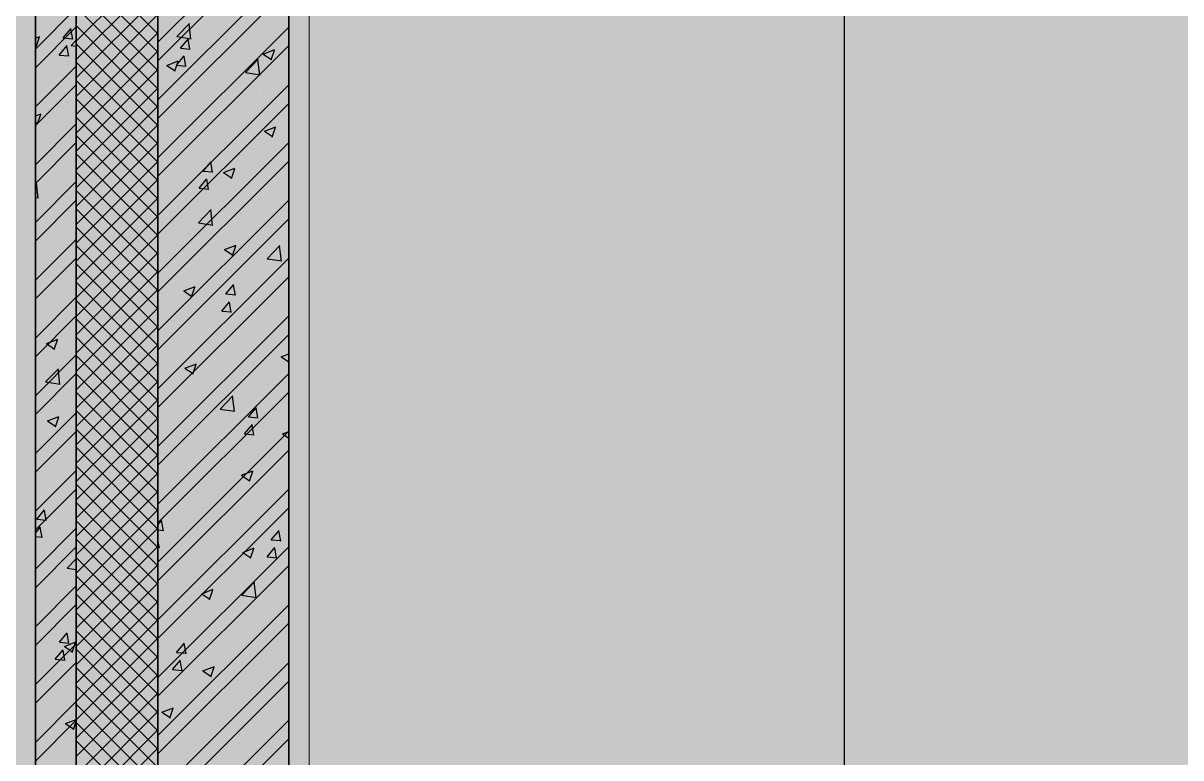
# Model space of a CAD drawing. Header units: inches. Extents: x 143994 to 247866, y 243815 to 272761.
# Drawn here: x 230213 to 231630, y 250216 to 251116 of the extents above; entities that cross this region are included whole.
import ezdxf

# ---------------------------------------------------------------- set-up
doc = ezdxf.new("R2010")
doc.units = ezdxf.units.IN
doc.header["$LTSCALE"] = 1000
doc.header["$MEASUREMENT"] = 0
doc.layers.get('DEFPOINTS').update_dxf_attribs({"color": 62})
for name, color, linetype in [('0-建筑1F', 127, 'Continuous'), ('0-建筑2F', 127, 'Continuous'), ('A-Wall-Patn', 255, 'Continuous'), ('PUB_HATCH', 8, 'Continuous'), ('厨卫', 44, 'Continuous')]:
    doc.layers.add(name, color=color, linetype=linetype)
doc.layers.add('A-Wall', color=254, linetype='Continuous', lineweight=35)
doc.layers.add('W-保温层', color=8, linetype='Continuous', lineweight=13)

# ---------------------------------------------------------------- blocks, each defined once
blk = doc.blocks.new('144')
at = {"layer": 'A-Wall', "color": 127}
for p, q in [((645986.9, -390150.3), (645986.9, -387950.3)), ((645826.9, -388110.3), (645826.9, -390310.3)), ((645726.9, -390410.3), (645726.9, -388210.3)), ((645676.9, -388260.3), (645676.9, -390460.3))]:
    blk.add_line(p, q, dxfattribs=at)
at = {"layer": 'PUB_HATCH', "color": 127, "linetype": 'Continuous'}
for p, q in [((645826.9, -389064), (645986.9, -388904)), ((645826.9, -389134.7), (645986.9, -388974.7)), ((645676.9, -389072.6), (645726.9, -389022.6)), ((645826.9, -389205.5), (645986.9, -389045.5)), ((645849.8, -389057.3), (645865.4, -389041)), ((645867.3, -389060.4), (645865.1, -389041.4)), ((645849.8, -389057.3), (645867.6, -389060)), ((645873.5, -389060.7), (645873.5, -389060.7)), ((645901.8, -389054.3), (645901.8, -389054.3)), ((645706, -389079.8), (645715.7, -389068.3)), ((645708.3, -389072.9), (645708.3, -389072.9)), ((645717.7, -389081.3), (645715.4, -389068.8)), ((645706, -389079.8), (645718, -389080.8)), ((645837.8, -389092.5), (645851.8, -389087.1)), ((645847.5, -389099.7), (645851.5, -389087.6)), ((645849.5, -389092.3), (645859.1, -389080.8)), ((645861.1, -389093.9), (645858.8, -389081.3)), ((645921.8, -389081.9), (645921.8, -389081.9)), ((645975.5, -389083.4), (645975.5, -389083.4)), ((645676.9, -389143.3), (645726.9, -389093.3)), ((645837.8, -389092.5), (645847.8, -389099.2)), ((645849.5, -389092.3), (645861.4, -389093.4)), ((645871.6, -389098.4), (645871.6, -389098.4)), ((645949.7, -389098.2), (645949.7, -389098.2)), ((645826.9, -389276.2), (645986.9, -389116.2)), ((645857.2, -389104.2), (645857.2, -389104.2)), ((645964, -389108.8), (645964, -389108.8)), ((645833, -389118.2), (645833, -389118.2)), ((645947.2, -389123), (645947.2, -389123)), ((645716.4, -389138.3), (645716.4, -389138.3)), ((645676.9, -389154.2), (645683.8, -389151.6)), ((645679.4, -389164.2), (645683.5, -389152.1)), ((645695.1, -389156.2), (645695.1, -389156.2)), ((645973.1, -389150), (645973.1, -389150)), ((645676.9, -389161.8), (645679.7, -389163.7)), ((645676.9, -389214), (645726.9, -389164)), ((645869.2, -389165), (645869.2, -389165)), ((645957.2, -389173), (645971.2, -389167.6)), ((645957.2, -389173), (645967.1, -389179.7)), ((645966.8, -389180.2), (645970.9, -389168.1)), ((645826.9, -389346.9), (645986.9, -389186.9)), ((645882, -389183.6), (645882, -389183.6)), ((645909.4, -389188.2), (645909.4, -389188.2)), ((645894.6, -389201.9), (645894.6, -389201.9)), ((645944.7, -389195.3), (645944.7, -389195.3)), ((645970.6, -389216.6), (645970.6, -389216.6)), ((645692.5, -389228.5), (645692.5, -389228.5)), ((645676.9, -389284.7), (645726.9, -389234.7)), ((645676.9, -389237.5), (645678.5, -389235.9)), ((645680.4, -389255.2), (645678.2, -389236.2)), ((645866.7, -389231.6), (645866.7, -389231.6)), ((645877.2, -389242.8), (645886.9, -389231.3)), ((645877.2, -389242.8), (645889.2, -389243.8)), ((645888.9, -389244.3), (645886.6, -389231.8)), ((645676.9, -389254.3), (645680.7, -389254.8)), ((645826.9, -389417.6), (645986.9, -389257.6)), ((645876.4, -389285.2), (645891.9, -389269)), ((645893.8, -389288.3), (645891.6, -389269.3)), ((645967.8, -389264.2), (645967.8, -389264.2)), ((645842, -389280.7), (645842, -389280.7)), ((645843.1, -389285.8), (645843.1, -389285.8)), ((645876.4, -389285.2), (645894.1, -389287.9)), ((645892.1, -389274.1), (645892.1, -389274.1)), ((645968.2, -389283.2), (645968.2, -389283.2)), ((645715.7, -389297.4), (645715.7, -389297.4)), ((645864.3, -389298.2), (645864.3, -389298.2)), ((645949.9, -389290.3), (645949.9, -389290.3)), ((645676.9, -389355.5), (645726.9, -389305.5)), ((645885.3, -389312.6), (645885.3, -389312.6)), ((645901.2, -389307.6), (645901.2, -389307.6)), ((645908.5, -389318), (645922.5, -389312.7)), ((645918.2, -389325.2), (645922.2, -389313.2)), ((645826.9, -389488.3), (645986.9, -389328.3)), ((645908.5, -389318), (645918.5, -389324.7)), ((645915.2, -389343.1), (645915.2, -389343.1)), ((645839.4, -389353), (645839.4, -389353)), ((645949.1, -389351.5), (645949.1, -389351.5)), ((645965.8, -389349.7), (645965.8, -389349.7)), ((645832.5, -389371.5), (645832.5, -389371.5)), ((645861.9, -389364.7), (645861.9, -389364.7)), ((645676.9, -389426.2), (645726.9, -389376.2)), ((645696.5, -389382.9), (645696.5, -389382.9)), ((645905, -389393.2), (645914.6, -389381.7)), ((645916.6, -389394.8), (645914.3, -389382.2)), ((645715.8, -389391.5), (645715.8, -389391.5)), ((645826.9, -389559), (645986.9, -389399)), ((645905, -389393.2), (645916.9, -389394.3)), ((645910.1, -389391.9), (645910.1, -389391.9)), ((645862.6, -389421.9), (645862.6, -389421.9)), ((645963.3, -389416.3), (645963.3, -389416.3)), ((645859.5, -389431.3), (645859.5, -389431.3)), ((645908.8, -389441.5), (645908.8, -389441.5)), ((645676.9, -389496.9), (645726.9, -389446.9)), ((645689.4, -389480), (645705, -389463.8)), ((645706.9, -389483.1), (645704.7, -389464.1)), ((645826.9, -389629.7), (645986.9, -389469.7)), ((645859.9, -389463.1), (645873.9, -389457.7)), ((645859.9, -389463.1), (645869.8, -389469.8)), ((645869.5, -389470.3), (645873.6, -389458.2)), ((645689.4, -389480), (645707.2, -389482.8)), ((645936.3, -389484.2), (645936.3, -389484.2)), ((645960.9, -389482.9), (645960.9, -389482.9)), ((645986.3, -389477.6), (645986.3, -389477.6)), ((645857, -389497.9), (645857, -389497.9)), ((645871.1, -389494.1), (645871.1, -389494.1)), ((645902.9, -389513.1), (645918.5, -389496.9)), ((645920.4, -389516.2), (645918.1, -389497.2)), ((645977.9, -389498.6), (645977.9, -389498.6)), ((645699.8, -389512), (645699.8, -389512)), ((645902.9, -389513.1), (645920.7, -389515.9)), ((645676.9, -389567.6), (645726.9, -389517.6)), ((645684.2, -389517.4), (645684.2, -389517.4)), ((645691.8, -389527.6), (645705.8, -389522.2)), ((645691.8, -389527.6), (645701.8, -389534.3)), ((645701.5, -389534.8), (645705.5, -389522.7)), ((645913.3, -389521), (645913.3, -389521)), ((645826.9, -389700.4), (645986.9, -389540.4)), ((645932.7, -389543.6), (645942.4, -389532.2)), ((645944.4, -389545.2), (645942.1, -389532.7)), ((645979.2, -389543.6), (645986.9, -389540.6)), ((645932.7, -389543.6), (645944.7, -389544.7)), ((645933.7, -389556.5), (645933.7, -389556.5)), ((645958.5, -389549.5), (645958.5, -389549.5)), ((645979.2, -389543.6), (645986.9, -389548.8)), ((645854.6, -389564.5), (645854.6, -389564.5)), ((645883.7, -389563.1), (645883.7, -389563.1)), ((645900.6, -389560.8), (645900.6, -389560.8)), ((645676.9, -389638.3), (645726.9, -389588.3)), ((645681.6, -389589.7), (645681.6, -389589.7)), ((645724.6, -389591.3), (645724.6, -389591.3)), ((645831.3, -389595.8), (645831.3, -389595.8)), ((645826.9, -389771.1), (645986.9, -389611.1)), ((645938.1, -389600.3), (645938.1, -389600.3)), ((645948.5, -389604.7), (645948.5, -389604.7)), ((645831.9, -389624.8), (645831.9, -389624.8)), ((645956, -389616.1), (645956, -389616.1)), ((645956.9, -389625.4), (645956.9, -389625.4)), ((645852.2, -389631.1), (645852.2, -389631.1)), ((645881.1, -389635.4), (645881.1, -389635.4)), ((645715.2, -389644.8), (645715.2, -389644.8)), ((645831, -389642), (645831, -389642)), ((645676.9, -389665), (645683.2, -389657.5)), ((645676.9, -389709), (645726.9, -389659)), ((645676.9, -389669.3), (645685.5, -389670)), ((645685.2, -389670.5), (645682.9, -389658)), ((645704.7, -389658.6), (645704.7, -389658.6)), ((645828.7, -389683.1), (645826.9, -389673.5)), ((645826.9, -389841.9), (645986.9, -389681.9)), ((645826.9, -389682.4), (645829, -389682.6)), ((645930.6, -389688.6), (645944.6, -389683.2)), ((645940.2, -389695.8), (645944.3, -389683.7)), ((645953.6, -389682.6), (645953.6, -389682.6)), ((645960.5, -389694.1), (645970.1, -389682.6)), ((645972.1, -389695.6), (645969.8, -389683.1)), ((645685.6, -389693.5), (645685.6, -389693.5)), ((645715.9, -389707.9), (645726.9, -389696.5)), ((645849.7, -389697.6), (645849.7, -389697.6)), ((645908.2, -389694.8), (645908.2, -389694.8)), ((645930.6, -389688.6), (645940.5, -389695.3)), ((645960.5, -389694.1), (645972.4, -389695.1)), ((645715.9, -389707.9), (645726.9, -389709.6)), ((645899.1, -389702.5), (645899.1, -389702.5)), ((645904.2, -389704.3), (645904.2, -389704.3)), ((645828.5, -389714.2), (645828.5, -389714.2)), ((645834.6, -389724.9), (645834.6, -389724.9)), ((645929.4, -389741), (645945, -389724.8)), ((645946.9, -389744.2), (645944.7, -389725.2)), ((645676.9, -389779.7), (645726.9, -389729.7)), ((645941.3, -389729.4), (645941.3, -389729.4)), ((645826.9, -389912.6), (645986.9, -389752.6)), ((645929.4, -389741), (645947.2, -389743.8)), ((645951.2, -389749.2), (645951.2, -389749.2)), ((645847.3, -389764.2), (645847.3, -389764.2)), ((645977.9, -389766.5), (645977.9, -389766.5)), ((645851.6, -389783.2), (645851.6, -389783.2)), ((645676.9, -389850.4), (645726.9, -389800.4)), ((645701.3, -389819.4), (645711, -389807.9)), ((645713, -389821), (645710.7, -389808.4)), ((645725.8, -389799.7), (645725.8, -389799.7)), ((645859.4, -389804.2), (645859.4, -389804.2)), ((645966.1, -389808.7), (645966.1, -389808.7)), ((645701.3, -389819.4), (645713.3, -389820.5)), ((645826.9, -389983.3), (645986.9, -389823.3)), ((645844.8, -389832), (645854.4, -389820.5)), ((645856.4, -389833.5), (645854.1, -389821)), ((645900, -389814.1), (645900, -389814.1)), ((645948.7, -389815.8), (645948.7, -389815.8)), ((645844.8, -389832), (645856.7, -389833)), ((645844.9, -389830.8), (645844.9, -389830.8)), ((645881.9, -389833.6), (645895.9, -389828.3)), ((645881.9, -389833.6), (645891.9, -389840.4)), ((645891.6, -389840.9), (645895.6, -389828.8)), ((645975.4, -389838.8), (645975.4, -389838.8)), ((645925.3, -389845.4), (645925.3, -389845.4)), ((645947.9, -389858), (645947.9, -389858)), ((645676.9, -389921.1), (645726.9, -389871.1)), ((645723.3, -389872), (645723.3, -389872)), ((645831.3, -389878), (645831.3, -389878)), ((645946.3, -389882.4), (645946.3, -389882.4)), ((645713.9, -389898.2), (645726.9, -389893.1)), ((645723.5, -389905.4), (645726.9, -389895.2)), ((645826.9, -390054), (645986.9, -389894)), ((645713.6, -389901.9), (645713.6, -389901.9)), ((645713.9, -389898.2), (645723.8, -389904.9)), ((645714.6, -389898), (645714.6, -389898)), ((645842.4, -389897.4), (645842.4, -389897.4)), ((645872.7, -389924.3), (645872.7, -389924.3)), ((645922.8, -389917.7), (645922.8, -389917.7)), ((645927.2, -389910.9), (645927.2, -389910.9)), ((645862.6, -389933.2), (645862.6, -389933.2)), ((645969.3, -389937.7), (645969.3, -389937.7))]:
    blk.add_line(p, q, dxfattribs=at)
at = {"layer": 'W-保温层', "color": 127}
for p, q in [((646011.9, -390150.3), (646011.9, -382210.3)), ((645826.9, -388110.3), (645826.9, -390310.3)), ((645726.9, -390410.3), (645726.9, -388210.3))]:
    blk.add_line(p, q, dxfattribs=at)
at = {"layer": 'W-保温层', "color": 127, "linetype": 'Continuous'}
for p, q in [((645726.9, -389062.9), (645826.9, -388962.9)), ((645826.9, -389076.3), (645726.9, -388976.3)), ((645726.9, -389107.8), (645826.9, -389007.8)), ((645826.9, -389121.2), (645726.9, -389021.2)), ((645726.9, -389152.7), (645826.9, -389052.7)), ((645826.9, -389166.1), (645726.9, -389066.1)), ((645726.9, -389197.6), (645826.9, -389097.6)), ((645826.9, -389211), (645726.9, -389111)), ((645726.9, -389242.5), (645826.9, -389142.5)), ((645826.9, -389255.9), (645726.9, -389155.9)), ((645726.9, -389287.4), (645826.9, -389187.4)), ((645826.9, -389300.8), (645726.9, -389200.8)), ((645726.9, -389332.3), (645826.9, -389232.3)), ((645826.9, -389345.7), (645726.9, -389245.7)), ((645726.9, -389377.2), (645826.9, -389277.2)), ((645826.9, -389390.6), (645726.9, -389290.6)), ((645726.9, -389422.1), (645826.9, -389322.1)), ((645826.9, -389435.5), (645726.9, -389335.5)), ((645726.9, -389467), (645826.9, -389367)), ((645826.9, -389480.4), (645726.9, -389380.4)), ((645726.9, -389511.9), (645826.9, -389411.9)), ((645826.9, -389525.3), (645726.9, -389425.3)), ((645726.9, -389556.8), (645826.9, -389456.8)), ((645826.9, -389570.2), (645726.9, -389470.2)), ((645726.9, -389601.7), (645826.9, -389501.7)), ((645826.9, -389615.1), (645726.9, -389515.1)), ((645726.9, -389646.6), (645826.9, -389546.6)), ((645826.9, -389660), (645726.9, -389560)), ((645726.9, -389691.5), (645826.9, -389591.5)), ((645826.9, -389704.9), (645726.9, -389604.9)), ((645726.9, -389736.4), (645826.9, -389636.4)), ((645826.9, -389749.8), (645726.9, -389649.8)), ((645726.9, -389781.3), (645826.9, -389681.3)), ((645826.9, -389794.7), (645726.9, -389694.7)), ((645726.9, -389826.2), (645826.9, -389726.2)), ((645826.9, -389839.6), (645726.9, -389739.6)), ((645726.9, -389871.1), (645826.9, -389771.1)), ((645826.9, -389884.6), (645726.9, -389784.6)), ((645726.9, -389916), (645826.9, -389816)), ((645826.9, -389929.5), (645726.9, -389829.5)), ((645726.9, -389960.9), (645826.9, -389860.9)), ((645826.9, -389974.4), (645726.9, -389874.4)), ((645726.9, -390005.8), (645826.9, -389905.8)), ((645826.9, -390019.3), (645726.9, -389919.3))]:
    blk.add_line(p, q, dxfattribs=at)
at = {"layer": '厨卫', "color": 127}
blk.add_line((646666.9, -390150.3), (646666.9, -387145.3), dxfattribs=at)
blk = doc.blocks.new('1442323')
at = {"layer": 'A-Wall', "color": 127}
for p, q in [((688036.9, -391039.3), (688036.9, -388039.3)), ((687876.9, -388199.3), (687876.9, -391199.3)), ((687776.9, -391299.3), (687776.9, -388299.3)), ((687726.9, -388349.3), (687726.9, -391349.3))]:
    blk.add_line(p, q, dxfattribs=at)
at = {"layer": 'PUB_HATCH', "color": 127, "linetype": 'Continuous'}
for p, q in [((687876.9, -389175.9), (688036.9, -389015.9)), ((687876.9, -389246.6), (688036.9, -389086.6)), ((687726.9, -389184.5), (687776.9, -389134.5)), ((687761, -389147.9), (687770.6, -389136.4)), ((687772.6, -389149.5), (687770.3, -389136.9)), ((687999, -389140.9), (687999, -389140.9)), ((687726.9, -389148.2), (687732.3, -389146.2)), ((687726.9, -389157.3), (687728.3, -389158.2)), ((687728, -389158.8), (687732, -389146.7)), ((687761, -389147.9), (687772.9, -389148.9)), ((687770.5, -389157.2), (687776.9, -389150.5)), ((687770.5, -389157.2), (687776.9, -389158.1)), ((687876.9, -389317.3), (688036.9, -389157.3)), ((687885.3, -389159.4), (687885.3, -389159.4)), ((687904.4, -389160.4), (687914.1, -389148.9)), ((687916.1, -389162), (687913.8, -389149.5)), ((687961, -389149.4), (687961, -389149.4)), ((688008.3, -389146.4), (688008.3, -389146.4)), ((687882.3, -389160.9), (687882.3, -389160.9)), ((687904.4, -389160.4), (687916.4, -389161.5)), ((687905.6, -389160.5), (687905.6, -389160.5)), ((687984, -389190.3), (687999.6, -389174)), ((688005.7, -389167.6), (688019.7, -389162.2)), ((688005.7, -389167.6), (688015.7, -389174.3)), ((688015.4, -389174.8), (688019.4, -389162.7)), ((687765.7, -389181), (687765.7, -389181)), ((687908.5, -389183.6), (687908.5, -389183.6)), ((688001.5, -389193.4), (687999.2, -389174.4)), ((688015.3, -389188.1), (688015.3, -389188.1)), ((687984, -389190.3), (688001.8, -389193)), ((687726.9, -389255.2), (687776.9, -389205.2)), ((688005.9, -389213), (688005.9, -389213)), ((688034.7, -389211.7), (688034.7, -389211.7)), ((687876.9, -389388.1), (688036.9, -389228.1)), ((687903.2, -389227.1), (687903.2, -389227.1)), ((687908.4, -389228.3), (687908.4, -389228.3)), ((687990.7, -389260.2), (687990.7, -389260.2)), ((687726.9, -389325.9), (687776.9, -389275.9)), ((687762.8, -389281.3), (687762.8, -389281.3)), ((688003.4, -389279.6), (688003.4, -389279.6)), ((688032.2, -389283.9), (688032.2, -389283.9)), ((687757.4, -389300.3), (687757.4, -389300.3)), ((687876.9, -389458.8), (688036.9, -389298.8)), ((687900.8, -389293.7), (687900.8, -389293.7)), ((687932.2, -389310.9), (687941.8, -389299.4)), ((687943.8, -389312.5), (687941.5, -389299.9)), ((687976.3, -389290.3), (687976.3, -389290.3)), ((687982.1, -389290.5), (687982.1, -389290.5)), ((687911.8, -389312.7), (687911.8, -389312.7)), ((687932.2, -389310.9), (687944.1, -389311.9)), ((687957.1, -389312.6), (687971.1, -389307.2)), ((687957.1, -389312.6), (687967, -389319.3)), ((687966.7, -389319.8), (687970.8, -389307.7)), ((687730, -389323.7), (687730, -389323.7)), ((687922, -389324.2), (687922, -389324.2)), ((688018.5, -389317.2), (688018.5, -389317.2)), ((687726.9, -389396.6), (687776.9, -389346.6)), ((688001, -389346.2), (688001, -389346.2)), ((687876.9, -389529.5), (688036.9, -389369.5)), ((687898.3, -389360.3), (687898.3, -389360.3)), ((687929.5, -389369.4), (687929.5, -389369.4)), ((687979.6, -389362.8), (687979.6, -389362.8)), ((687727.4, -389396), (687727.4, -389396)), ((687936.6, -389392), (687936.6, -389392)), ((687998.4, -389394.2), (687998.4, -389394.2)), ((687881.7, -389414.2), (687881.7, -389414.2)), ((687998.6, -389412.8), (687998.6, -389412.8)), ((688010.5, -389418.2), (688026.1, -389402)), ((688028, -389421.3), (688025.8, -389402.3)), ((687726.9, -389467.3), (687776.9, -389417.3)), ((687895.9, -389426.8), (687895.9, -389426.8)), ((688010.5, -389418.2), (688028.3, -389420.9)), ((687765.1, -389434.2), (687765.1, -389434.2)), ((687876.9, -389600.2), (688036.9, -389440.2)), ((687926.9, -389441.7), (687926.9, -389441.7)), ((688002.7, -389431.7), (688002.7, -389431.7)), ((687908.4, -389457.6), (687922.4, -389452.2)), ((687918.1, -389464.9), (687922.1, -389452.8)), ((687959.9, -389461.3), (687969.6, -389449.8)), ((687971.6, -389462.9), (687969.3, -389450.4)), ((687750.6, -389464.9), (687750.6, -389464.9)), ((687908.4, -389457.6), (687918.4, -389464.3)), ((687959.9, -389461.3), (687971.9, -389462.3)), ((687996.2, -389479.3), (687996.2, -389479.3)), ((687726.9, -389538.1), (687776.9, -389488.1)), ((687893.5, -389493.4), (687893.5, -389493.4)), ((687897.6, -389494.2), (687897.6, -389494.2)), ((688004.4, -389498.7), (688004.4, -389498.7)), ((687876.9, -389670.9), (688036.9, -389510.9)), ((687950.1, -389510.6), (687950.1, -389510.6)), ((687990.1, -389513.5), (687990.1, -389513.5)), ((687740.4, -389522.1), (687754.4, -389516.7)), ((687740.4, -389522.1), (687750.3, -389528.8)), ((687750, -389529.4), (687754.1, -389517.3)), ((687939.8, -389521), (687939.8, -389521)), ((688027.8, -389538.1), (688036.9, -389534.6)), ((688027.8, -389538.1), (688036.9, -389544.3)), ((687756.8, -389553.5), (687756.8, -389553.5)), ((687993.7, -389545.9), (687993.7, -389545.9)), ((687726.9, -389608.8), (687776.9, -389558.8)), ((687891, -389560), (687891, -389560)), ((687876.9, -389741.6), (688036.9, -389581.6)), ((687921.4, -389577.4), (687921.4, -389577.4)), ((688023.8, -389572.9), (688023.8, -389572.9)), ((687751.1, -389591.3), (687751.1, -389591.3)), ((687897.5, -389589.5), (687897.5, -389589.5)), ((687771.6, -389606.1), (687771.6, -389606.1)), ((687964.6, -389600.3), (687964.6, -389600.3)), ((687987.7, -389611.7), (687997.3, -389600.3)), ((687987.7, -389611.7), (687999.6, -389612.8)), ((687991.3, -389612.5), (687991.3, -389612.5)), ((687999.3, -389613.3), (687997, -389600.8)), ((687888.6, -389626.6), (687888.6, -389626.6)), ((687726.9, -389679.5), (687776.9, -389629.5)), ((687876.9, -389812.3), (688036.9, -389652.3)), ((687971.2, -389651.8), (687971.2, -389651.8)), ((687997.8, -389647.4), (687997.8, -389647.4)), ((688021.2, -389645.2), (688021.2, -389645.2)), ((687881.1, -389667.5), (687881.1, -389667.5)), ((687769.1, -389678.4), (687769.1, -389678.4)), ((687979.1, -389683.2), (687993.1, -389677.8)), ((687979.1, -389683.2), (687989.1, -389689.9)), ((687988.8, -389690.4), (687992.8, -389678.3)), ((687988.9, -389679.1), (687988.9, -389679.1)), ((687764.5, -389687.5), (687764.5, -389687.5)), ((687886.2, -389693.2), (687886.2, -389693.2)), ((687726.9, -389750.2), (687776.9, -389700.2)), ((687925.6, -389702.5), (687925.6, -389702.5)), ((688032.4, -389707), (688032.4, -389707)), ((687728.5, -389737.1), (687738.2, -389725.6)), ((687740.2, -389738.7), (687737.9, -389726.1)), ((687754.3, -389720.4), (687754.3, -389720.4)), ((687876.9, -389883), (688036.9, -389723)), ((687968.6, -389724), (687968.6, -389724)), ((687728.5, -389737.1), (687740.5, -389738.1)), ((687876.9, -389743.8), (687881.6, -389738.1)), ((687883.6, -389751.2), (687881.3, -389738.7)), ((687918.5, -389730.6), (687918.5, -389730.6)), ((687967.8, -389729.4), (687967.8, -389729.4)), ((687876.9, -389750.1), (687883.9, -389750.7)), ((687986.4, -389745.6), (687986.4, -389745.6)), ((688015.4, -389762.2), (688025.1, -389750.7)), ((688027.1, -389763.8), (688024.8, -389751.2)), ((687883.7, -389759.7), (687883.7, -389759.7)), ((687989.5, -389766.8), (687989.5, -389766.8)), ((688015.4, -389762.2), (688027.4, -389763.2)), ((687726.9, -389820.9), (687776.9, -389770.9)), ((687876.9, -389953.7), (688036.9, -389793.7)), ((687991.7, -389793), (687991.7, -389793)), ((687756.2, -389806.8), (687756.2, -389806.8)), ((687885.8, -389804.2), (687885.8, -389804.2)), ((687916, -389802.9), (687916, -389802.9)), ((687992.6, -389808.7), (687992.6, -389808.7)), ((687930.5, -389828.2), (687944.5, -389822.8)), ((687940.1, -389835.4), (687944.2, -389823.4)), ((687984, -389812.2), (687984, -389812.2)), ((687739.6, -389826.1), (687739.6, -389826.1)), ((687881.3, -389826.3), (687881.3, -389826.3)), ((687920.8, -389830.7), (687920.8, -389830.7)), ((687930.5, -389828.2), (687940.4, -389834.9)), ((687726.9, -389891.6), (687776.9, -389841.6)), ((687876.9, -390024.4), (688036.9, -389864.4)), ((687756.3, -389887.5), (687765.9, -389876)), ((687767.9, -389889.1), (687765.6, -389876.6)), ((687939.1, -389871.8), (687939.1, -389871.8)), ((687981.6, -389878.8), (687981.6, -389878.8)), ((687756.3, -389887.5), (687768.2, -389888.6)), ((687762.4, -389892.7), (687776.4, -389887.3)), ((687762.4, -389892.7), (687772.4, -389899.4)), ((687772.1, -389900), (687776.1, -389887.9)), ((687878.9, -389892.9), (687878.9, -389892.9)), ((687899.7, -389900.1), (687909.4, -389888.6)), ((687911.4, -389901.7), (687909.1, -389889.1)), ((687740.1, -389901.9), (687740.1, -389901.9)), ((687775, -389907.9), (687775, -389907.9)), ((687899.7, -389900.1), (687911.7, -389901.1)), ((687997.2, -389900.7), (687997.2, -389900.7)), ((687726.9, -389962.3), (687776.9, -389912.3)), ((687880.5, -389920.7), (687880.5, -389920.7)), ((687953.7, -389910.9), (687953.7, -389910.9)), ((687876.9, -390095.2), (688036.9, -389935.2)), ((687889.1, -389933.3), (687889.1, -389933.3)), ((687995.8, -389937.8), (687995.8, -389937.8)), ((688012.8, -389934.1), (688012.8, -389934.1)), ((687763.9, -389940.7), (687763.9, -389940.7)), ((687886.5, -389950.7), (687886.5, -389950.7)), ((687979.1, -389945.4), (687979.1, -389945.4)), ((687760.7, -389967.3), (687760.7, -389967.3)), ((687772.6, -389974.5), (687772.6, -389974.5)), ((687881.8, -389973.2), (687895.8, -389967.9)), ((687881.8, -389973.2), (687891.8, -389979.9)), ((687891.5, -389980.5), (687895.5, -389968.4)), ((687726.9, -390033), (687776.9, -389983)), ((687876.9, -390165.9), (688036.9, -390005.9)), ((688010.3, -390006.4), (688010.3, -390006.4)), ((687913.9, -390012.6), (687913.9, -390012.6)), ((687960.2, -390013), (687960.2, -390013)), ((687976.7, -390012), (687976.7, -390012)), ((687988.9, -390020), (687988.9, -390020)), ((688020.6, -390017.1), (688020.6, -390017.1))]:
    blk.add_line(p, q, dxfattribs=at)
at = {"layer": 'W-保温层', "color": 127}
for p, q in [((688061.9, -391039.3), (688061.9, -384249.3)), ((687876.9, -388199.3), (687876.9, -391199.3)), ((687776.9, -391299.3), (687776.9, -388299.3))]:
    blk.add_line(p, q, dxfattribs=at)
at = {"layer": 'W-保温层', "color": 127, "linetype": 'Continuous'}
for p, q in [((687876.9, -389142.9), (687776.9, -389042.9)), ((687776.9, -389174.4), (687876.9, -389074.4)), ((687876.9, -389187.8), (687776.9, -389087.8)), ((687776.9, -389219.4), (687876.9, -389119.4)), ((687876.9, -389232.7), (687776.9, -389132.7)), ((687776.9, -389264.3), (687876.9, -389164.3)), ((687876.9, -389277.6), (687776.9, -389177.6)), ((687776.9, -389309.2), (687876.9, -389209.2)), ((687876.9, -389322.5), (687776.9, -389222.5)), ((687776.9, -389354.1), (687876.9, -389254.1)), ((687876.9, -389367.4), (687776.9, -389267.4)), ((687776.9, -389399), (687876.9, -389299)), ((687876.9, -389412.3), (687776.9, -389312.3)), ((687776.9, -389443.9), (687876.9, -389343.9)), ((687876.9, -389457.2), (687776.9, -389357.2)), ((687776.9, -389488.8), (687876.9, -389388.8)), ((687876.9, -389502.1), (687776.9, -389402.1)), ((687776.9, -389533.7), (687876.9, -389433.7)), ((687876.9, -389547), (687776.9, -389447)), ((687776.9, -389578.6), (687876.9, -389478.6)), ((687876.9, -389591.9), (687776.9, -389491.9)), ((687776.9, -389623.5), (687876.9, -389523.5)), ((687876.9, -389636.8), (687776.9, -389536.8)), ((687776.9, -389668.4), (687876.9, -389568.4)), ((687876.9, -389681.7), (687776.9, -389581.7)), ((687776.9, -389713.3), (687876.9, -389613.3)), ((687876.9, -389726.6), (687776.9, -389626.6)), ((687776.9, -389758.2), (687876.9, -389658.2)), ((687876.9, -389771.5), (687776.9, -389671.5)), ((687776.9, -389803.1), (687876.9, -389703.1)), ((687876.9, -389816.4), (687776.9, -389716.4)), ((687776.9, -389848), (687876.9, -389748)), ((687876.9, -389861.3), (687776.9, -389761.3)), ((687776.9, -389892.9), (687876.9, -389792.9)), ((687876.9, -389906.2), (687776.9, -389806.2)), ((687776.9, -389937.8), (687876.9, -389837.8)), ((687876.9, -389951.1), (687776.9, -389851.1)), ((687776.9, -389982.7), (687876.9, -389882.7)), ((687876.9, -389996), (687776.9, -389896)), ((687776.9, -390027.6), (687876.9, -389927.6)), ((687876.9, -390040.9), (687776.9, -389940.9)), ((687776.9, -390072.5), (687876.9, -389972.5)), ((687876.9, -390085.8), (687776.9, -389985.8)), ((687776.9, -390117.4), (687876.9, -390017.4))]:
    blk.add_line(p, q, dxfattribs=at)

msp = doc.modelspace()

# ---------------------------------------------------------------- hatches: boundary and pattern name
at = {"layer": 'DEFPOINTS'}
h = msp.add_hatch(dxfattribs=at)
h.set_pattern_fill('ANSI31', color=250)
h.set_pattern_definition([(45, (0, 0), (-1.122532015, 1.122532015), [])])
h.paths.add_polyline_path([(247866.03, 243814.78), (223286.02, 243814.78), (223286.02, 270814.78), (247866.03, 270814.78)])

# ---------------------------------------------------------------- linework, layer by layer
at = {"layer": 'A-Wall-Patn'}
for p, q in [((230538.2, 252206.1), (230538.2, 249206.1)), ((230228.2, 251896.1), (230228.2, 248896.1))]:
    msp.add_line(p, q, dxfattribs=at)

# ---------------------------------------------------------------- block references
at = {"layer": '0-建筑1F'}
msp.add_blockref('144', (-415448.72, 640156.38), dxfattribs=at)
at = {"layer": '0-建筑2F'}
msp.add_blockref('1442323', (-457498.72, 640245.41), dxfattribs=at)

doc.saveas('drawing.dxf')
